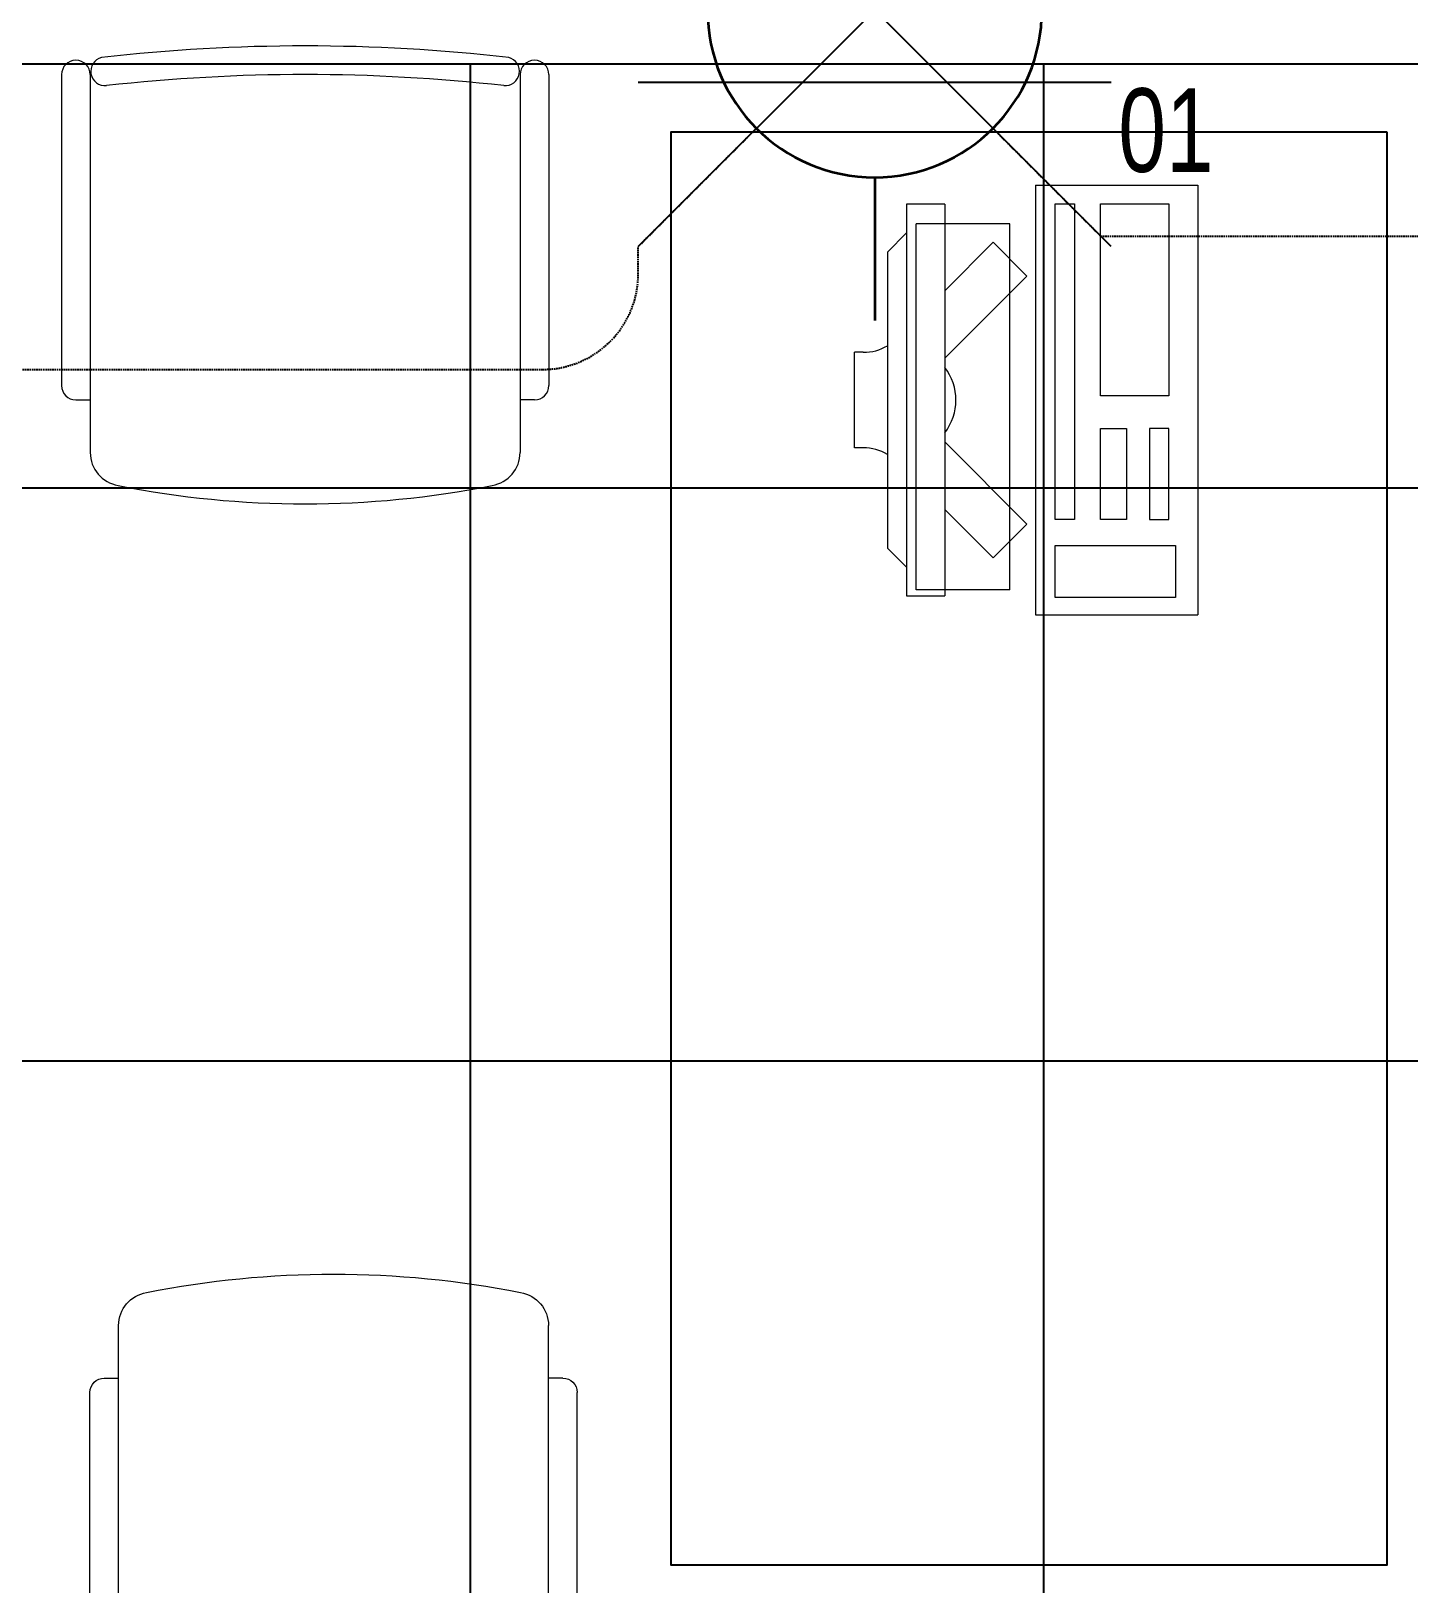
# Model space of a CAD drawing. Extents: x -12260 to 57327, y -29287 to 19916.
# Drawn here: x 10936 to 12379, y 6962 to 8588 of the extents above; entities that cross this region are included whole.
import ezdxf
from ezdxf.enums import TextEntityAlignment as Align

# ---------------------------------------------------------------- set-up
doc = ezdxf.new("R2010")
doc.units = 0
doc.header["$LTSCALE"] = 0.25
doc.linetypes.add('DASHDOT', pattern=[25.4, 12.7, -6.35, 0, -6.35])
doc.linetypes.add('HIDDEN', pattern=[9.525, 6.35, -3.175])
for name, color, linetype, lineweight in [('01-First Floor-FUR$0$72_EGR_EQP_TAG', 142, 'Continuous', 5), ('01-First Floor-FUR$0$LOADING', 253, 'Continuous', 5), ('E-LITE-CLNG-CNDT', 6, 'DASHDOT', 35), ('E-LITE-EXIT-NUMB', 6, 'Continuous', 25), ('E-POWR-FLOR-CNDT', 6, 'HIDDEN', 25), ('E-POWR-WALL @ 100', 4, 'Continuous', 35)]:
    doc.layers.add(name, color=color, linetype=linetype, lineweight=lineweight)
doc.layers.add('01-First Floor-FUR$0$FALSE CEILING', color=251, linetype='Continuous')
doc.layers.add('01-First Floor-FUR$0$TME-NON MEDICAL FURNITURE', color=242, linetype='Continuous')
doc.styles.add('01-First Floor-FUR$0$X3G_ENTITY_257CFD', font='swisscl.ttf', dxfattribs={"height": 200})
doc.styles.add('DC_SIMPLEX', font='SIMPLEX.shx', dxfattribs={"width": 0.7})

# ---------------------------------------------------------------- blocks, each defined once
blk = doc.blocks.new('01-First Floor-FUR$0$GF21016-P')
at = {"layer": '01-First Floor-FUR$0$LOADING', "extrusion": (-1.24384e-09, -1.20261e-09, -1)}
for p, q in [((0.0128, 0.0179), (0.0128, 0.4136)), ((0.4628, 0.0179), (0.4628, 0.4136)), ((-0.0022, 0.3585), (0.0128, 0.3585)), ((0.4778, 0.3585), (0.4628, 0.3585)), ((-0.0172, 0.0179), (-0.0172, 0.3435)), ((0.4928, 0.0179), (0.4928, 0.3435)), ((0.4778, 0.0029), (0.4778, 0.0029))]:
    blk.add_line(p, q, dxfattribs=at)
for centre, radius, start, end in [((-0.2378, -0.5362), 1.0036, 78.7568, 101.2432), ((-0.0478, 0.4136), 0.035, 0, 80.6557), ((-0.4278, 0.4136), 0.035, 99.3443, 180), ((0.0022, 0.3435), 0.015, 0, 90), ((-0.4778, 0.3435), 0.015, 90, 180), ((0.0022, 0.0179), 0.015, 270, 0), ((0.0022, 0.0179), 0.015, 180, 270), ((-0.0284, 0.0145), 0.015, 284.3864, 95.5209), ((-0.2378, 1.8928), 1.8749, 263.6341, 276.3659), ((-0.4471, 0.0145), 0.015, 84.4791, 255.6136), ((-0.4778, 0.0179), 0.015, 270, 0), ((-0.4778, 0.0179), 0.015, 180, 270), ((-0.2378, 1.8734), 1.8855, 263.5119, 276.4881)]:
    blk.add_arc(centre, radius, start, end, dxfattribs=at)
blk = doc.blocks.new('01-First Floor-FUR$0$ITCWLS1-P')
at = {"layer": '01-First Floor-FUR$0$LOADING'}
for p, q in [((-0.17, 0.45), (-0.17, 0)), ((-0.17, 0.45), (0, 0.45)), ((0, 0.45), (0, 0)), ((-0.2651, 0.43, 0), (-0.3051, 0.43, 0)), ((-0.3051, 0.43, 0), (-0.3051, 0.02, 0)), ((-0.2651, 0.43, 0), (-0.2651, 0.02, 0)), ((-0.1496, 0.4305), (-0.1291, 0.4305)), ((-0.1291, 0.4305), (-0.1291, 0.4089)), ((-0.197, 0.4094), (-0.295, 0.4094)), ((-0.295, 0.0264), (-0.295, 0.4094)), ((-0.197, 0.0264), (-0.197, 0.4094)), ((-0.3251, 0.38, 0), (-0.3051, 0.4, 0)), ((-0.3251, 0.38, 0), (-0.3251, 0.07, 0)), ((-0.3503, 0.275), (-0.3596, 0.275)), ((-0.3596, 0.175), (-0.3596, 0.275)), ((-0.3503, 0.175), (-0.3596, 0.175)), ((-0.3251, 0.07, 0), (-0.3051, 0.05, 0)), ((-0.3051, 0.02, 0), (-0.2651, 0.02, 0)), ((-0.197, 0.0264), (-0.295, 0.0264)), ((-0.17, 0), (0, 0))]:
    blk.add_line(p, q, dxfattribs=at)
at = {"layer": '01-First Floor-FUR$0$LOADING', "extrusion": (2.48281e-10, 3.18408e-10, -1)}
for p, q in [((-0.2651, 0.3395), (-0.2144, 0.3902)), ((-0.1791, 0.3548), (-0.2144, 0.3902)), ((-0.2651, 0.2688), (-0.1791, 0.3548))]:
    blk.add_line(p, q, dxfattribs=at)
at = {"layer": '01-First Floor-FUR$0$LOADING', "extrusion": (2.48281e-10, -3.18408e-10, -1)}
for p, q in [((-0.2651, 0.1812), (-0.1791, 0.0952)), ((-0.2651, 0.1105), (-0.2144, 0.0598)), ((-0.1791, 0.0952), (-0.2144, 0.0598))]:
    blk.add_line(p, q, dxfattribs=at)
at = {"layer": '01-First Floor-FUR$0$LOADING'}
for points in [[(-0.1291, 0.4089), (-0.1291, 0.1), (-0.1496, 0.1), (-0.1496, 0.4305)], [(-0.1496, 0.1), (-0.1496, 0.1), (-0.1496, 0.1), (-0.1496, 0.1), (-0.1496, 0.1), (-0.1496, 0.1), (-0.1496, 0.1), (-0.1496, 0.1), (-0.1496, 0.1)], [(-0.1496, 0.1), (-0.1496, 0.1), (-0.1496, 0.1), (-0.1496, 0.1), (-0.1496, 0.1), (-0.1496, 0.1), (-0.1496, 0.1), (-0.1496, 0.1), (-0.1496, 0.1), (-0.1496, 0.1), (-0.1496, 0.1), (-0.1496, 0.1), (-0.1496, 0.1), (-0.1496, 0.1), (-0.1496, 0.1), (-0.1496, 0.1), (-0.1496, 0.1), (-0.1496, 0.1)], [(-0.1496, 0.1), (-0.1496, 0.1), (-0.1496, 0.1), (-0.1496, 0.1), (-0.1496, 0.1), (-0.1496, 0.1), (-0.1496, 0.1), (-0.1496, 0.1), (-0.1496, 0.1), (-0.1496, 0.1)], [(-0.1496, 0.1), (-0.1496, 0.1), (-0.1496, 0.1), (-0.1496, 0.1), (-0.1496, 0.1), (-0.1496, 0.1), (-0.1496, 0.1)], [(-0.1496, 0.1), (-0.1496, 0.1), (-0.1496, 0.1), (-0.1496, 0.1), (-0.1496, 0.1), (-0.1496, 0.1), (-0.1496, 0.1), (-0.1496, 0.1), (-0.1496, 0.1), (-0.1496, 0.1)], [(-0.1496, 0.1), (-0.1496, 0.1), (-0.1496, 0.1), (-0.1496, 0.1), (-0.1496, 0.1), (-0.1496, 0.1), (-0.1496, 0.1), (-0.1496, 0.1), (-0.1496, 0.1), (-0.1496, 0.1), (-0.1496, 0.1), (-0.1496, 0.1), (-0.1496, 0.1), (-0.1496, 0.1), (-0.1496, 0.1)], [(-0.1496, 0.1), (-0.1496, 0.1), (-0.1496, 0.1), (-0.1496, 0.1), (-0.1496, 0.1), (-0.1496, 0.1), (-0.1496, 0.1), (-0.1496, 0.1), (-0.1496, 0.1), (-0.1496, 0.1)], [(-0.1496, 0.1), (-0.1496, 0.1), (-0.1496, 0.1), (-0.1496, 0.1), (-0.1496, 0.1), (-0.1496, 0.1), (-0.1496, 0.1), (-0.1496, 0.1), (-0.1496, 0.1), (-0.1496, 0.1)], [(-0.1496, 0.1), (-0.1496, 0.1), (-0.1496, 0.1), (-0.1496, 0.1), (-0.1496, 0.1), (-0.1496, 0.1), (-0.1496, 0.1), (-0.1496, 0.1), (-0.1496, 0.1), (-0.1496, 0.1), (-0.1496, 0.1), (-0.1496, 0.1), (-0.1496, 0.1), (-0.1496, 0.1), (-0.1496, 0.1), (-0.1496, 0.1), (-0.1496, 0.1), (-0.1496, 0.1), (-0.1496, 0.1), (-0.1496, 0.1), (-0.1496, 0.1), (-0.1496, 0.1), (-0.1496, 0.1), (-0.1496, 0.1), (-0.1496, 0.1), (-0.1496, 0.1), (-0.1496, 0.1), (-0.1496, 0.1), (-0.1496, 0.1), (-0.1496, 0.1), (-0.1496, 0.1), (-0.1496, 0.1), (-0.1496, 0.1), (-0.1496, 0.1), (-0.1496, 0.1), (-0.1496, 0.1), (-0.1496, 0.1), (-0.1496, 0.1), (-0.1496, 0.1), (-0.1496, 0.1), (-0.1496, 0.1), (-0.1496, 0.1), (-0.1496, 0.1), (-0.1496, 0.1), (-0.1496, 0.1), (-0.1496, 0.1), (-0.1496, 0.1), (-0.1496, 0.1), (-0.1496, 0.1), (-0.1496, 0.1), (-0.1496, 0.1), (-0.1496, 0.1), (-0.1496, 0.1), (-0.1496, 0.1)], [(-0.1496, 0.1), (-0.1496, 0.1), (-0.1496, 0.1), (-0.1496, 0.1), (-0.1496, 0.1), (-0.1496, 0.1), (-0.1496, 0.1), (-0.1496, 0.1), (-0.1496, 0.1), (-0.1496, 0.1), (-0.1496, 0.1), (-0.1496, 0.1), (-0.1496, 0.1), (-0.1496, 0.1), (-0.1496, 0.1), (-0.1496, 0.1), (-0.1496, 0.1), (-0.1496, 0.1), (-0.1496, 0.1), (-0.1496, 0.1), (-0.1496, 0.1), (-0.1496, 0.1), (-0.1496, 0.1), (-0.1496, 0.1), (-0.1496, 0.1), (-0.1496, 0.1), (-0.1496, 0.1), (-0.1496, 0.1), (-0.1496, 0.1), (-0.1496, 0.1), (-0.1496, 0.1), (-0.1496, 0.1), (-0.1496, 0.1), (-0.1496, 0.1), (-0.1496, 0.1), (-0.1496, 0.1), (-0.1496, 0.1), (-0.1496, 0.1), (-0.1496, 0.1), (-0.1496, 0.1), (-0.1496, 0.1), (-0.1496, 0.1), (-0.1496, 0.1), (-0.1496, 0.1), (-0.1496, 0.1), (-0.1496, 0.1), (-0.1496, 0.1), (-0.1496, 0.1), (-0.1496, 0.1), (-0.1496, 0.1), (-0.1496, 0.1), (-0.1496, 0.1), (-0.1496, 0.1), (-0.1496, 0.1), (-0.1496, 0.1), (-0.1496, 0.1), (-0.1496, 0.1), (-0.1496, 0.1), (-0.1496, 0.1), (-0.1496, 0.1), (-0.1496, 0.1), (-0.1496, 0.1), (-0.1496, 0.1), (-0.1496, 0.1), (-0.1496, 0.1), (-0.1496, 0.1), (-0.1496, 0.1), (-0.1496, 0.1), (-0.1496, 0.1), (-0.1496, 0.1), (-0.1496, 0.1), (-0.1496, 0.1), (-0.1496, 0.1), (-0.1496, 0.1), (-0.1496, 0.1), (-0.1496, 0.1), (-0.1496, 0.1), (-0.1496, 0.1), (-0.1496, 0.1), (-0.1496, 0.1), (-0.1496, 0.1), (-0.1496, 0.1), (-0.1496, 0.1), (-0.1496, 0.1), (-0.1496, 0.1), (-0.1496, 0.1), (-0.1496, 0.1), (-0.1496, 0.1), (-0.1496, 0.1)], [(-0.1496, 0.1), (-0.1496, 0.1), (-0.1496, 0.1), (-0.1496, 0.1), (-0.1496, 0.1), (-0.1496, 0.1), (-0.1496, 0.1), (-0.1496, 0.1), (-0.1496, 0.1), (-0.1496, 0.1), (-0.1496, 0.1), (-0.1496, 0.1)], [(-0.1496, 0.1), (-0.1496, 0.1), (-0.1496, 0.1), (-0.1496, 0.1), (-0.1496, 0.1), (-0.1496, 0.1), (-0.1496, 0.1)], [(-0.1496, 0.1), (-0.1496, 0.1), (-0.1496, 0.1), (-0.1496, 0.1), (-0.1496, 0.1), (-0.1496, 0.1), (-0.1496, 0.1), (-0.1496, 0.1), (-0.1496, 0.1), (-0.1496, 0.1), (-0.1496, 0.1), (-0.1496, 0.1), (-0.1496, 0.1), (-0.1496, 0.1), (-0.1496, 0.1), (-0.1496, 0.1), (-0.1496, 0.1)], [(-0.1496, 0.1), (-0.1496, 0.1), (-0.1496, 0.1), (-0.1496, 0.1), (-0.1496, 0.1), (-0.1496, 0.1), (-0.1496, 0.1), (-0.1496, 0.1), (-0.1496, 0.1), (-0.1496, 0.1), (-0.1496, 0.1), (-0.1496, 0.1), (-0.1496, 0.1), (-0.1496, 0.1), (-0.1496, 0.1), (-0.1496, 0.1), (-0.1496, 0.1), (-0.1496, 0.1), (-0.1496, 0.1), (-0.1496, 0.1), (-0.1496, 0.1), (-0.1496, 0.1), (-0.1496, 0.1), (-0.1496, 0.1), (-0.1496, 0.1), (-0.1496, 0.1), (-0.1496, 0.1), (-0.1496, 0.1), (-0.1496, 0.1), (-0.1496, 0.1), (-0.1496, 0.1), (-0.1496, 0.1), (-0.1496, 0.1), (-0.1496, 0.1), (-0.1496, 0.1), (-0.1496, 0.1), (-0.1496, 0.1), (-0.1496, 0.1), (-0.1496, 0.1), (-0.1496, 0.1), (-0.1496, 0.1), (-0.1496, 0.1), (-0.1496, 0.1), (-0.1496, 0.1), (-0.1496, 0.1), (-0.1496, 0.1), (-0.1496, 0.1), (-0.1496, 0.1), (-0.1496, 0.1), (-0.1496, 0.1), (-0.1496, 0.1), (-0.1496, 0.1), (-0.1496, 0.1), (-0.1496, 0.1), (-0.1496, 0.1), (-0.1496, 0.1), (-0.1496, 0.1), (-0.1496, 0.1), (-0.1496, 0.1), (-0.1496, 0.1), (-0.1496, 0.1), (-0.1496, 0.1), (-0.1496, 0.1), (-0.1496, 0.1), (-0.1496, 0.1), (-0.1496, 0.1), (-0.1496, 0.1), (-0.1496, 0.1), (-0.1496, 0.1), (-0.1496, 0.1), (-0.1496, 0.1), (-0.1496, 0.1), (-0.1496, 0.1), (-0.1496, 0.1), (-0.1496, 0.1), (-0.1496, 0.1), (-0.1496, 0.1), (-0.1496, 0.1), (-0.1496, 0.1), (-0.1496, 0.1), (-0.1496, 0.1), (-0.1496, 0.1), (-0.1496, 0.1), (-0.1496, 0.1), (-0.1496, 0.1), (-0.1496, 0.1), (-0.1496, 0.1), (-0.1496, 0.1), (-0.1496, 0.1), (-0.1496, 0.1), (-0.1496, 0.1), (-0.1496, 0.1), (-0.1496, 0.1), (-0.1496, 0.1), (-0.1496, 0.1), (-0.1496, 0.1), (-0.1496, 0.1), (-0.1496, 0.1), (-0.1496, 0.1), (-0.1496, 0.1), (-0.1496, 0.1), (-0.1496, 0.1), (-0.1496, 0.1), (-0.1496, 0.1), (-0.1496, 0.1), (-0.1496, 0.1), (-0.1496, 0.1), (-0.1496, 0.1), (-0.1496, 0.1), (-0.1496, 0.1), (-0.1496, 0.1)], [(-0.1496, 0.1), (-0.1496, 0.1), (-0.1496, 0.1), (-0.1496, 0.1), (-0.1496, 0.1), (-0.1496, 0.1), (-0.1496, 0.1), (-0.1496, 0.1)]]:
    blk.add_lwpolyline(points, dxfattribs=at)
for points in [[(-0.1019, 0.4305), (-0.0304, 0.4305), (-0.0304, 0.2294), (-0.1019, 0.2294)], [(-0.1019, 0.1954), (-0.0747, 0.1954), (-0.0747, 0.1), (-0.1019, 0.1)], [(-0.0304, 0.1954), (-0.0508, 0.1954), (-0.0508, 0.1), (-0.0304, 0.1)], [(-0.1496, 0.1), (-0.1496, 0.1), (-0.1496, 0.1), (-0.1496, 0.1), (-0.1496, 0.1), (-0.1496, 0.1), (-0.1496, 0.1), (-0.1496, 0.1), (-0.1496, 0.1), (-0.1496, 0.1), (-0.1496, 0.1), (-0.1496, 0.1), (-0.1496, 0.1), (-0.1496, 0.1), (-0.1496, 0.1), (-0.1496, 0.1), (-0.1496, 0.1), (-0.1496, 0.1), (-0.1496, 0.1), (-0.1496, 0.1), (-0.1496, 0.1), (-0.1496, 0.1), (-0.1496, 0.1), (-0.1496, 0.1), (-0.1496, 0.1), (-0.1496, 0.1), (-0.1496, 0.1), (-0.1496, 0.1), (-0.1496, 0.1), (-0.1496, 0.1), (-0.1496, 0.1), (-0.1496, 0.1), (-0.1496, 0.1), (-0.1496, 0.1), (-0.1496, 0.1), (-0.1496, 0.1), (-0.1496, 0.1), (-0.1496, 0.1), (-0.1496, 0.1), (-0.1496, 0.1), (-0.1496, 0.1), (-0.1496, 0.1), (-0.1496, 0.1), (-0.1496, 0.1), (-0.1496, 0.1), (-0.1496, 0.1), (-0.1496, 0.1), (-0.1496, 0.1), (-0.1496, 0.1), (-0.1496, 0.1), (-0.1496, 0.1), (-0.1496, 0.1), (-0.1496, 0.1), (-0.1496, 0.1), (-0.1496, 0.1), (-0.1496, 0.1), (-0.1496, 0.1), (-0.1496, 0.1), (-0.1496, 0.1), (-0.1496, 0.1), (-0.1496, 0.1), (-0.1496, 0.1), (-0.1496, 0.1), (-0.1496, 0.1), (-0.1496, 0.1), (-0.1496, 0.1), (-0.1496, 0.1), (-0.1496, 0.1), (-0.1496, 0.1), (-0.1496, 0.1), (-0.1496, 0.1), (-0.1496, 0.1), (-0.1496, 0.1), (-0.1496, 0.1), (-0.1496, 0.1), (-0.1496, 0.1), (-0.1496, 0.1), (-0.1496, 0.1), (-0.1496, 0.1), (-0.1496, 0.1), (-0.1496, 0.1), (-0.1496, 0.1), (-0.1496, 0.1), (-0.1496, 0.1), (-0.1496, 0.1), (-0.1496, 0.1), (-0.1496, 0.1), (-0.1496, 0.1), (-0.1496, 0.1), (-0.1496, 0.1), (-0.1496, 0.1), (-0.1496, 0.1), (-0.1496, 0.1), (-0.1496, 0.1), (-0.1496, 0.1), (-0.1496, 0.1), (-0.1496, 0.1), (-0.1496, 0.1), (-0.1496, 0.1), (-0.1496, 0.1), (-0.1496, 0.1), (-0.1496, 0.1), (-0.1496, 0.1), (-0.1496, 0.1), (-0.1496, 0.1), (-0.1496, 0.1), (-0.1496, 0.1), (-0.1496, 0.1), (-0.1496, 0.1), (-0.1496, 0.1), (-0.1496, 0.1), (-0.1496, 0.1), (-0.1496, 0.1), (-0.1496, 0.1), (-0.1496, 0.1), (-0.1496, 0.1), (-0.1496, 0.1), (-0.1496, 0.1), (-0.1496, 0.1), (-0.1496, 0.1), (-0.1496, 0.1), (-0.1496, 0.1), (-0.1496, 0.1), (-0.1496, 0.1), (-0.1496, 0.1), (-0.1496, 0.1), (-0.1496, 0.1), (-0.1496, 0.1), (-0.1496, 0.1), (-0.1496, 0.1), (-0.1496, 0.1), (-0.1496, 0.1), (-0.1496, 0.1), (-0.1496, 0.1), (-0.1496, 0.1), (-0.1496, 0.1), (-0.1496, 0.1), (-0.1496, 0.1), (-0.1496, 0.1), (-0.1496, 0.1), (-0.1496, 0.1), (-0.1496, 0.1), (-0.1496, 0.1), (-0.1496, 0.1), (-0.1496, 0.1), (-0.1496, 0.1), (-0.1496, 0.1), (-0.1496, 0.1), (-0.1496, 0.1), (-0.1496, 0.1), (-0.1496, 0.1), (-0.1496, 0.1), (-0.1496, 0.1), (-0.1496, 0.1), (-0.1496, 0.1), (-0.1496, 0.1), (-0.1496, 0.1), (-0.1496, 0.1), (-0.1496, 0.1), (-0.1496, 0.1), (-0.1496, 0.1), (-0.1496, 0.1), (-0.1496, 0.1), (-0.1496, 0.1), (-0.1496, 0.1), (-0.1496, 0.1), (-0.1496, 0.1), (-0.1496, 0.1), (-0.1496, 0.1), (-0.1496, 0.1), (-0.1496, 0.1), (-0.1496, 0.1), (-0.1496, 0.1), (-0.1496, 0.1), (-0.1496, 0.1), (-0.1496, 0.1), (-0.1496, 0.1), (-0.1496, 0.1), (-0.1496, 0.1), (-0.1496, 0.1), (-0.1496, 0.1), (-0.1496, 0.1), (-0.1496, 0.1), (-0.1496, 0.1), (-0.1496, 0.1), (-0.1496, 0.1), (-0.1496, 0.1), (-0.1496, 0.1), (-0.1496, 0.1), (-0.1496, 0.1), (-0.1496, 0.1), (-0.1496, 0.1), (-0.1496, 0.1), (-0.1496, 0.1), (-0.1496, 0.1), (-0.1496, 0.1), (-0.1496, 0.1), (-0.1496, 0.1), (-0.1496, 0.1), (-0.1496, 0.1), (-0.1496, 0.1), (-0.1496, 0.1), (-0.1496, 0.1), (-0.1496, 0.1), (-0.1496, 0.1), (-0.1496, 0.1), (-0.1496, 0.1), (-0.1496, 0.1), (-0.1496, 0.1), (-0.1496, 0.1), (-0.1496, 0.1), (-0.1496, 0.1), (-0.1496, 0.1), (-0.1496, 0.1), (-0.1496, 0.1), (-0.1496, 0.1), (-0.1496, 0.1), (-0.1496, 0.1), (-0.1496, 0.1), (-0.1496, 0.1), (-0.1496, 0.1), (-0.1496, 0.1), (-0.1496, 0.1), (-0.1496, 0.1), (-0.1496, 0.1), (-0.1496, 0.1), (-0.1496, 0.1), (-0.1496, 0.1), (-0.1496, 0.1), (-0.1496, 0.1), (-0.1496, 0.1), (-0.1496, 0.1), (-0.1496, 0.1), (-0.1496, 0.1), (-0.1496, 0.1), (-0.1496, 0.1), (-0.1496, 0.1), (-0.1496, 0.1), (-0.1496, 0.1), (-0.1496, 0.1), (-0.1496, 0.1), (-0.1496, 0.1), (-0.1496, 0.1), (-0.1496, 0.1), (-0.1496, 0.1), (-0.1496, 0.1), (-0.1496, 0.1), (-0.1496, 0.1), (-0.1496, 0.1), (-0.1496, 0.1), (-0.1496, 0.1), (-0.1496, 0.1), (-0.1496, 0.1), (-0.1496, 0.1), (-0.1496, 0.1), (-0.1496, 0.1), (-0.1496, 0.1), (-0.1496, 0.1), (-0.1496, 0.1), (-0.1496, 0.1), (-0.1496, 0.1), (-0.1496, 0.1), (-0.1496, 0.1), (-0.1496, 0.1), (-0.1496, 0.1), (-0.1496, 0.1), (-0.1496, 0.1), (-0.1496, 0.1), (-0.1496, 0.1), (-0.1496, 0.1), (-0.1496, 0.1), (-0.1496, 0.1), (-0.1496, 0.1), (-0.1496, 0.1), (-0.1496, 0.1), (-0.1496, 0.1), (-0.1496, 0.1)], [(-0.1496, 0.1), (-0.1496, 0.1), (-0.1496, 0.1), (-0.1496, 0.1), (-0.1496, 0.1), (-0.1496, 0.1), (-0.1496, 0.1), (-0.1496, 0.1), (-0.1496, 0.1), (-0.1496, 0.1), (-0.1496, 0.1), (-0.1496, 0.1), (-0.1496, 0.1), (-0.1496, 0.1), (-0.1496, 0.1), (-0.1496, 0.1), (-0.1496, 0.1), (-0.1496, 0.1), (-0.1496, 0.1), (-0.1496, 0.1), (-0.1496, 0.1), (-0.1496, 0.1), (-0.1496, 0.1), (-0.1496, 0.1), (-0.1496, 0.1), (-0.1496, 0.1), (-0.1496, 0.1), (-0.1496, 0.1), (-0.1496, 0.1), (-0.1496, 0.1), (-0.1496, 0.1), (-0.1496, 0.1), (-0.1496, 0.1), (-0.1496, 0.1), (-0.1496, 0.1), (-0.1496, 0.1), (-0.1496, 0.1), (-0.1496, 0.1), (-0.1496, 0.1), (-0.1496, 0.1), (-0.1496, 0.1), (-0.1496, 0.1), (-0.1496, 0.1), (-0.1496, 0.1), (-0.1496, 0.1), (-0.1496, 0.1), (-0.1496, 0.1), (-0.1496, 0.1), (-0.1496, 0.1), (-0.1496, 0.1), (-0.1496, 0.1), (-0.1496, 0.1), (-0.1496, 0.1), (-0.1496, 0.1), (-0.1496, 0.1), (-0.1496, 0.1), (-0.1496, 0.1), (-0.1496, 0.1), (-0.1496, 0.1), (-0.1496, 0.1), (-0.1496, 0.1), (-0.1496, 0.1), (-0.1496, 0.1), (-0.1496, 0.1), (-0.1496, 0.1), (-0.1496, 0.1), (-0.1496, 0.1), (-0.1496, 0.1), (-0.1496, 0.1), (-0.1496, 0.1), (-0.1496, 0.1), (-0.1496, 0.1), (-0.1496, 0.1), (-0.1496, 0.1), (-0.1496, 0.1), (-0.1496, 0.1), (-0.1496, 0.1), (-0.1496, 0.1), (-0.1496, 0.1), (-0.1496, 0.1), (-0.1496, 0.1), (-0.1496, 0.1), (-0.1496, 0.1), (-0.1496, 0.1), (-0.1496, 0.1), (-0.1496, 0.1), (-0.1496, 0.1), (-0.1496, 0.1), (-0.1496, 0.1), (-0.1496, 0.1), (-0.1496, 0.1), (-0.1496, 0.1), (-0.1496, 0.1), (-0.1496, 0.1), (-0.1496, 0.1), (-0.1496, 0.1), (-0.1496, 0.1), (-0.1496, 0.1), (-0.1496, 0.1), (-0.1496, 0.1), (-0.1496, 0.1), (-0.1496, 0.1), (-0.1496, 0.1), (-0.1496, 0.1), (-0.1496, 0.1), (-0.1496, 0.1), (-0.1496, 0.1), (-0.1496, 0.1), (-0.1496, 0.1), (-0.1496, 0.1), (-0.1496, 0.1), (-0.1496, 0.1), (-0.1496, 0.1), (-0.1496, 0.1), (-0.1496, 0.1), (-0.1496, 0.1), (-0.1496, 0.1), (-0.1496, 0.1), (-0.1496, 0.1), (-0.1496, 0.1), (-0.1496, 0.1), (-0.1496, 0.1), (-0.1496, 0.1), (-0.1496, 0.1), (-0.1496, 0.1), (-0.1496, 0.1), (-0.1496, 0.1), (-0.1496, 0.1), (-0.1496, 0.1), (-0.1496, 0.1), (-0.1496, 0.1), (-0.1496, 0.1), (-0.1496, 0.1), (-0.1496, 0.1), (-0.1496, 0.1), (-0.1496, 0.1), (-0.1496, 0.1), (-0.1496, 0.1), (-0.1496, 0.1), (-0.1496, 0.1), (-0.1496, 0.1), (-0.1496, 0.1), (-0.1496, 0.1), (-0.1496, 0.1), (-0.1496, 0.1), (-0.1496, 0.1), (-0.1496, 0.1), (-0.1496, 0.1), (-0.1496, 0.1), (-0.1496, 0.1), (-0.1496, 0.1), (-0.1496, 0.1), (-0.1496, 0.1), (-0.1496, 0.1), (-0.1496, 0.1), (-0.1496, 0.1), (-0.1496, 0.1), (-0.1496, 0.1), (-0.1496, 0.1), (-0.1496, 0.1), (-0.1496, 0.1), (-0.1496, 0.1), (-0.1496, 0.1), (-0.1496, 0.1), (-0.1496, 0.1), (-0.1496, 0.1), (-0.1496, 0.1), (-0.1496, 0.1), (-0.1496, 0.1), (-0.1496, 0.1), (-0.1496, 0.1), (-0.1496, 0.1), (-0.1496, 0.1), (-0.1496, 0.1), (-0.1496, 0.1), (-0.1496, 0.1), (-0.1496, 0.1), (-0.1496, 0.1), (-0.1496, 0.1), (-0.1496, 0.1), (-0.1496, 0.1), (-0.1496, 0.1), (-0.1496, 0.1), (-0.1496, 0.1), (-0.1496, 0.1), (-0.1496, 0.1), (-0.1496, 0.1), (-0.1496, 0.1), (-0.1496, 0.1), (-0.1496, 0.1), (-0.1496, 0.1), (-0.1496, 0.1), (-0.1496, 0.1), (-0.1496, 0.1), (-0.1496, 0.1), (-0.1496, 0.1), (-0.1496, 0.1), (-0.1496, 0.1), (-0.1496, 0.1), (-0.1496, 0.1), (-0.1496, 0.1), (-0.1496, 0.1), (-0.1496, 0.1), (-0.1496, 0.1), (-0.1496, 0.1), (-0.1496, 0.1), (-0.1496, 0.1), (-0.1496, 0.1), (-0.1496, 0.1), (-0.1496, 0.1), (-0.1496, 0.1), (-0.1496, 0.1), (-0.1496, 0.1), (-0.1496, 0.1)], [(-0.1496, 0.1), (-0.1496, 0.1), (-0.1496, 0.1), (-0.1496, 0.1), (-0.1496, 0.1), (-0.1496, 0.1), (-0.1496, 0.1), (-0.1496, 0.1), (-0.1496, 0.1), (-0.1496, 0.1), (-0.1496, 0.1), (-0.1496, 0.1), (-0.1496, 0.1), (-0.1496, 0.1), (-0.1496, 0.1), (-0.1496, 0.1), (-0.1496, 0.1), (-0.1496, 0.1), (-0.1496, 0.1), (-0.1496, 0.1), (-0.1496, 0.1), (-0.1496, 0.1), (-0.1496, 0.1), (-0.1496, 0.1), (-0.1496, 0.1), (-0.1496, 0.1), (-0.1496, 0.1), (-0.1496, 0.1), (-0.1496, 0.1), (-0.1496, 0.1), (-0.1496, 0.1), (-0.1496, 0.1), (-0.1496, 0.1), (-0.1496, 0.1), (-0.1496, 0.1), (-0.1496, 0.1), (-0.1496, 0.1), (-0.1496, 0.1), (-0.1496, 0.1), (-0.1496, 0.1), (-0.1496, 0.1), (-0.1496, 0.1), (-0.1496, 0.1), (-0.1496, 0.1), (-0.1496, 0.1), (-0.1496, 0.1), (-0.1496, 0.1), (-0.1496, 0.1), (-0.1496, 0.1), (-0.1496, 0.1), (-0.1496, 0.1), (-0.1496, 0.1), (-0.1496, 0.1), (-0.1496, 0.1), (-0.1496, 0.1), (-0.1496, 0.1), (-0.1496, 0.1), (-0.1496, 0.1), (-0.1496, 0.1), (-0.1496, 0.1), (-0.1496, 0.1), (-0.1496, 0.1), (-0.1496, 0.1), (-0.1496, 0.1), (-0.1496, 0.1), (-0.1496, 0.1), (-0.1496, 0.1), (-0.1496, 0.1), (-0.1496, 0.1), (-0.1496, 0.1), (-0.1496, 0.1), (-0.1496, 0.1), (-0.1496, 0.1), (-0.1496, 0.1), (-0.1496, 0.1), (-0.1496, 0.1), (-0.1496, 0.1), (-0.1496, 0.1), (-0.1496, 0.1), (-0.1496, 0.1), (-0.1496, 0.1), (-0.1496, 0.1), (-0.1496, 0.1), (-0.1496, 0.1), (-0.1496, 0.1), (-0.1496, 0.1), (-0.1496, 0.1), (-0.1496, 0.1), (-0.1496, 0.1), (-0.1496, 0.1), (-0.1496, 0.1), (-0.1496, 0.1), (-0.1496, 0.1), (-0.1496, 0.1), (-0.1496, 0.1), (-0.1496, 0.1), (-0.1496, 0.1), (-0.1496, 0.1), (-0.1496, 0.1), (-0.1496, 0.1), (-0.1496, 0.1), (-0.1496, 0.1), (-0.1496, 0.1), (-0.1496, 0.1), (-0.1496, 0.1), (-0.1496, 0.1), (-0.1496, 0.1), (-0.1496, 0.1), (-0.1496, 0.1), (-0.1496, 0.1), (-0.1496, 0.1), (-0.1496, 0.1), (-0.1496, 0.1), (-0.1496, 0.1), (-0.1496, 0.1), (-0.1496, 0.1), (-0.1496, 0.1), (-0.1496, 0.1), (-0.1496, 0.1), (-0.1496, 0.1), (-0.1496, 0.1), (-0.1496, 0.1), (-0.1496, 0.1), (-0.1496, 0.1), (-0.1496, 0.1), (-0.1496, 0.1), (-0.1496, 0.1), (-0.1496, 0.1), (-0.1496, 0.1), (-0.1496, 0.1), (-0.1496, 0.1), (-0.1496, 0.1), (-0.1496, 0.1), (-0.1496, 0.1), (-0.1496, 0.1), (-0.1496, 0.1), (-0.1496, 0.1), (-0.1496, 0.1), (-0.1496, 0.1), (-0.1496, 0.1), (-0.1496, 0.1), (-0.1496, 0.1), (-0.1496, 0.1), (-0.1496, 0.1), (-0.1496, 0.1), (-0.1496, 0.1), (-0.1496, 0.1), (-0.1496, 0.1), (-0.1496, 0.1), (-0.1496, 0.1), (-0.1496, 0.1), (-0.1496, 0.1), (-0.1496, 0.1), (-0.1496, 0.1), (-0.1496, 0.1), (-0.1496, 0.1), (-0.1496, 0.1), (-0.1496, 0.1), (-0.1496, 0.1), (-0.1496, 0.1), (-0.1496, 0.1), (-0.1496, 0.1), (-0.1496, 0.1), (-0.1496, 0.1), (-0.1496, 0.1), (-0.1496, 0.1), (-0.1496, 0.1), (-0.1496, 0.1), (-0.1496, 0.1), (-0.1496, 0.1), (-0.1496, 0.1), (-0.1496, 0.1), (-0.1496, 0.1), (-0.1496, 0.1), (-0.1496, 0.1), (-0.1496, 0.1), (-0.1496, 0.1), (-0.1496, 0.1), (-0.1496, 0.1), (-0.1496, 0.1), (-0.1496, 0.1), (-0.1496, 0.1), (-0.1496, 0.1), (-0.1496, 0.1), (-0.1496, 0.1), (-0.1496, 0.1), (-0.1496, 0.1), (-0.1496, 0.1), (-0.1496, 0.1), (-0.1496, 0.1), (-0.1496, 0.1), (-0.1496, 0.1), (-0.1496, 0.1), (-0.1496, 0.1), (-0.1496, 0.1), (-0.1496, 0.1), (-0.1496, 0.1), (-0.1496, 0.1), (-0.1496, 0.1), (-0.1496, 0.1), (-0.1496, 0.1), (-0.1496, 0.1), (-0.1496, 0.1), (-0.1496, 0.1), (-0.1496, 0.1), (-0.1496, 0.1), (-0.1496, 0.1), (-0.1496, 0.1), (-0.1496, 0.1), (-0.1496, 0.1), (-0.1496, 0.1), (-0.1496, 0.1), (-0.1496, 0.1), (-0.1496, 0.1), (-0.1496, 0.1), (-0.1496, 0.1), (-0.1496, 0.1), (-0.1496, 0.1), (-0.1496, 0.1)], [(-0.1496, 0.0727), (-0.0236, 0.0727), (-0.0236, 0.0182), (-0.1496, 0.0182)]]:
    blk.add_lwpolyline(points, close=True, dxfattribs=at)
for centre, radius, start, end in [((-0.3503, 0.325), 0.05, 270, 300.3093), ((-0.3089, 0.225), 0.0556, 321.9431, 38.0569), ((-0.3503, 0.125), 0.05, 59.6907, 90)]:
    blk.add_arc(centre, radius, start, end, dxfattribs=at)
blk = doc.blocks.new('01-First Floor-FUR')
at = {"layer": '01-First Floor-FUR$0$FALSE CEILING', "linetype": 'Continuous'}
for p, q in [((11396.4, 5110), (11396.4, 8553.5)), ((11996.4, 5110), (11996.4, 8553.5)), ((8396.4, 8110), (13106, 8110)), ((8396.4, 7510), (13106, 7510))]:
    blk.add_line(p, q, dxfattribs=at)
at = {"layer": '01-First Floor-FUR$0$FALSE CEILING'}
blk.add_lwpolyline([(13106, 8553.5), (8396.4, 8553.5), (8396.4, 5110), (13106, 5110)], close=True, dxfattribs=at)
at = {"layer": '01-First Floor-FUR$0$FALSE CEILING', "elevation": -0.1}
blk.add_lwpolyline([(12356, 8482.3), (11606, 8482.3), (11606, 6982.3), (12356, 6982.3)], close=True, dxfattribs=at)
at = {"layer": '01-First Floor-FUR$0$LOADING', "elevation": -0.1}
blk.add_lwpolyline([(12356, 8482.3), (11606, 8482.3), (11606, 6982.3), (12356, 6982.3)], close=True, dxfattribs=at)
at = {"layer": '01-First Floor-FUR$0$LOADING', "extrusion": (8.01373e-06, 1.9399e-16, 1), "xscale": 1000.000000000009, "yscale": 1000.000000000009, "zscale": 1000.000000000009}
blk.add_blockref('01-First Floor-FUR$0$ITCWLS1-P', (12157.9, 7976.8, 0), dxfattribs=at)
at = {"layer": '01-First Floor-FUR$0$TME-NON MEDICAL FURNITURE', "color": 1, "extrusion": (2.67576e-11, -2.24019e-05, 1), "xscale": -1000.000000000002, "yscale": 1000.000000000002, "zscale": -1000.000000000002, "rotation": 180.0000251123527}
blk.add_blockref('01-First Floor-FUR$0$GF21016-P', (10985.6, 8560.5, -0.3), dxfattribs=at)
at = {"layer": '01-First Floor-FUR$0$TME-NON MEDICAL FURNITURE', "color": 1, "extrusion": (4.75185e-05, -1.86519e-05, 1), "xscale": 1000.000000000003, "yscale": 1000.000000000003, "zscale": -1000.000000000001, "rotation": 359.9999749532386}
blk.add_blockref('01-First Floor-FUR$0$GF21016-P', (11015.3, 6819.3, 0.2), dxfattribs=at)
at = {"layer": '01-First Floor-FUR$0$72_EGR_EQP_TAG', "insert": (12124.4, 8528.2, -0.1), "char_height": 87.47, "attachment_point": 2, "style": '01-First Floor-FUR$0$X3G_ENTITY_257CFD'}
blk.add_mtext('01', dxfattribs=at)
blk = doc.blocks.new('*U10')
blk.add_line((-1.75, 0), (-3.25, 0))
blk.add_lwpolyline([(0, 1.75, 1), (0, -1.75)], format="xyb", close=True)
at = {"layer": 'Defpoints'}
for p, q in [((-2.475, 2.475), (0, 0)), ((-0.758, -2.475), (-0.758, 2.475)), ((-2.475, -2.475), (0, 0))]:
    blk.add_line(p, q, dxfattribs=at)
at = {"layer": 'E-LITE-EXIT-NUMB', "style": 'DC_SIMPLEX', "width": 0.7, "flags": 8}
blk.add_attdef('TYPE', text='', height=2, rotation=360, dxfattribs=at).set_placement((-2.682, 5.238), align=Align.RIGHT)
blk.add_attdef('CIRCUIT', (2.682, 5.238), '', height=2, rotation=360, dxfattribs=at)

msp = doc.modelspace()

# ---------------------------------------------------------------- linework, layer by layer
at = {"layer": 'E-POWR-FLOR-CNDT'}
msp.add_lwpolyline([(8520.2, 8233.9), (11472, 8233.9, 0.414214), (11572, 8333.9), (11572, 8362.5), (11695.7, 8486.3)], format="xyb", dxfattribs=at)
at = {"layer": 'E-POWR-FLOR-CNDT', "elevation": 0}
msp.add_lwpolyline([(11947.2, 8482.3), (12056, 8373.5), (12817.1, 8373.5, -0.198912), (12887.8, 8344.2), (12982.3, 8249.7)], format="xyb", dxfattribs=at)

# ---------------------------------------------------------------- block references
at = {"layer": 'E-LITE-CLNG-CNDT'}
msp.add_blockref('01-First Floor-FUR', (0, 0), dxfattribs=at)
at = {"layer": 'E-POWR-WALL @ 100', "xscale": 100, "yscale": 100, "zscale": 100, "rotation": 89.99999999999999}
msp.add_blockref('*U10', (11819.5, 8610, 0), dxfattribs=at)

doc.saveas('drawing.dxf')
